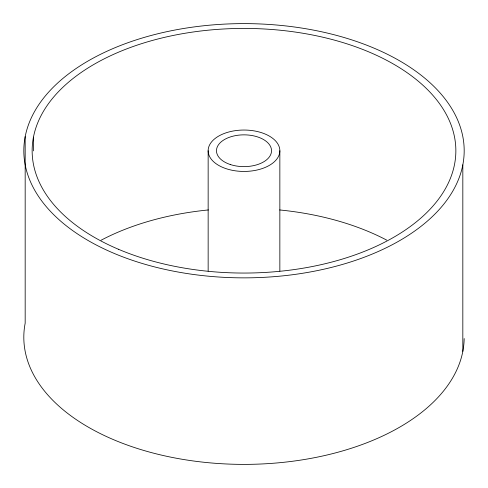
<?xml version="1.0" encoding="UTF-8"?>
<svg xmlns="http://www.w3.org/2000/svg" width="488" height="488" viewBox="0 0 488 488"><rect width="100%" height="100%" fill="white"/><g stroke="black" fill="none" stroke-linecap="round" stroke-linejoin="round"><path stroke-width="0.73" d="M462.825 164.846A220.186 127.124 0 0 1 113.429 253.095A220.186 127.124 0 0 1 155.745 34.276A220.186 127.124 0 0 1 462.825 164.846L462.825 351.366M279.85 150.737A35.85 20.697 0 0 1 226.072 168.665A35.85 20.697 0 0 1 226.072 132.815A35.85 20.697 0 0 1 279.85 150.737L279.85 271.102M208.15 150.737L208.15 271.102M33.452 137.165L33.452 150.877M25.175 136.634L25.175 323.154A220.186 127.124 0 0 0 230.647 464.149A220.186 127.124 0 0 0 464.173 338.556M101.071 240.236A211.859 122.317 0 0 1 208.394 209.944M279.648 209.95A211.859 122.317 0 0 1 386.752 240.145M230.238 164.499A27.523 15.89 0 0 0 271.523 150.737A27.523 15.89 0 0 0 230.238 136.976A27.523 15.89 0 0 0 230.238 164.499M118.364 249.228A211.859 122.317 0 0 0 454.548 164.31A211.859 122.317 0 0 0 159.082 38.68A211.859 122.317 0 0 0 118.364 249.228"/></g></svg>
